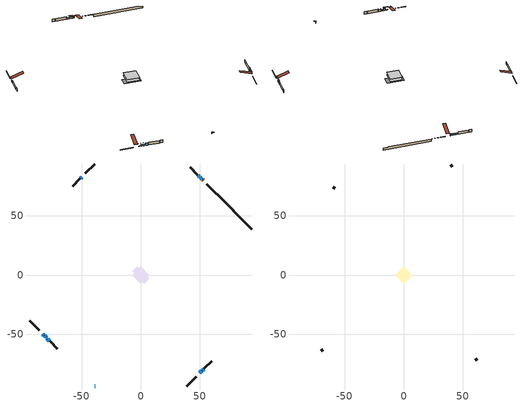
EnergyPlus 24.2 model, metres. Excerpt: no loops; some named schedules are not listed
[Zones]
conditioned space
 floor adiabatic (AdiabaticFloorConstruction): -7.36,0 0,7.36 7.36,0 0,-7.36 z0.33
 floor foundation (Slab1 construction): -7.32,2.98 -2.98,7.32 7.32,-2.98 2.98,-7.32 z-2.04
 wall outside (RimJoist1 construction): 38.86,-93.82 46.77,-85.92 / -93.82,-38.86 -85.92,-46.77 / -38.86,93.82 -46.77,85.92 / 63.88,68.81 55.97,76.72 z0.33:0.63
 wall outside (AdiabaticWallConstruction 1): 52.77,79.92 52.38,80.3 z0.33:2.36
 wall outside (AdiabaticWallConstruction): -38.86,-93.82 -38.33,-93.82 / 49.48,83.21 48.52,84.16 z0.33:1.55; 49.97,-82.71 51.59,-81.09 / -82.71,-49.97 -81.9,-50.78 z0.33:0.85; 51.73,80.96 50.13,82.55 / -49.97,82.71 -50.77,81.91 / -81.25,-51.44 -80.45,-52.24 z0.33:1.79; 52.25,-80.44 53.05,-79.64 z0.33:1.48; -79.79,-52.89 -79.21,-53.48 z0.33:1.29; -78.55,-54.14 -77.31,-55.38 z0.33:2.34
 wall outside (Wall1 construction): 53.7,-78.98 59.87,-72.82 / -76.65,-56.03 -70.49,-62.2 / -51.43,81.26 -57.59,75.09 / 47.87,84.82 41.7,90.99 z0.33:2.77
 wall foundation (FoundationWall1 construction): 64.53,68.15,-2.04 64.53,68.15,0.33 90.89,41.79,0.33 90.89,41.79,-0.1 93.82,38.86,-0.1 93.82,38.86,-2.04
 window (WindowConstruction 7): -38.86,-93.82 -38.33,-93.82 z0.33:1.55
 window (WindowConstruction 8): 49.97,-82.71 51.59,-81.1 z0.33:0.85
 window (WindowConstruction 9): -82.71,-49.97 -81.9,-50.78 z0.33:0.85
 window (WindowConstruction): 51.73,80.96 50.13,82.55 z0.33:1.79
 window (WindowConstruction 1): 49.48,83.21 48.52,84.16 z0.33:1.55
 window (WindowConstruction 2): -49.97,82.71 -50.77,81.92 z0.33:1.79
 window (WindowConstruction 3): 52.25,-80.44 53.04,-79.64 z0.33:1.48
 window (WindowConstruction 4): -81.25,-51.44 -80.45,-52.24 z0.33:1.79
 window (WindowConstruction 5): -79.79,-52.89 -79.21,-53.48 z0.33:1.28
 window (WindowConstruction 6): -78.55,-54.14 -77.31,-55.37 z0.33:2.34
 door (Door): 52.77,79.92 52.38,80.3 z0.33:2.36
 ceiling adiabatic (AdiabaticFloorConstruction): 0,-7.36 7.36,0 0,7.36 -7.36,0 z0.33
attic - vented
 floor to conditioned space (Floor1 construction Reversed): -7.36,0 0,7.36 7.36,0 0,-7.36 z2.77
 wall outside (Wall2 construction): 60.52,-72.16 62.05,-70.64 / -69.83,-62.85 -68.31,-64.38 / -58.25,74.44 -59.77,72.91 / 41.04,91.64 39.52,93.17 z0.33:2.77
 roof outside (Roof1 construction): 49.32,-83.37,2.77 42.15,-76.2,6.15 40.26,-78.09,6.15 47.43,-85.26,2.77; -83.37,-49.32,2.77 -76.2,-42.15,6.15 -78.09,-40.26,6.15 -85.26,-47.43,2.77; -49.32,83.37,2.77 -42.15,76.2,6.15 -40.26,78.09,6.15 -47.43,85.26,2.77; 53.42,79.26,2.77 46.26,72.1,6.15 48.14,70.21,6.15 55.31,77.37,2.77
shading: -38.13,-93.82 -39.06,-93.82 -39.06,-95.58 -38.13,-95.58 z1.75; 53.45,-79.24 48.11,-84.57 48.4,-84.86 53.74,-79.53 z3.48; -80.04,-52.64 -84.57,-48.11 -84.86,-48.4 -80.33,-52.93 z3.48; 49.92,82.76 51.94,80.75 53.18,81.99 51.16,84.01 z2.09; -50.91,81.77 -49.83,82.86 -50.12,83.15 -51.2,82.06 z1.99; 53.19,-79.5 52.1,-80.58 52.4,-80.87 53.48,-79.79 z1.68; -80.31,-52.38 -81.39,-51.3 -81.68,-51.59 -80.6,-52.67 z1.99; -79.06,-53.62 -79.93,-52.75 -80.23,-53.04 -79.36,-53.91 z1.49; -77.17,-55.52 -78.69,-53.99 -78.98,-54.28 -77.46,-55.81 z2.54
[Building]
Building 1: Terrain=Suburbs
[Site:Location]
Quebec Intl AP_QC: Latitude {deg}=46.8; Longitude {deg}=-71.38; Time Zone {hr}=-5; Elevation {m}=74; Keep Site Location Information=Yes
[Site:GroundTemperature:Shallow]
0.0108218, -2.24938, -2.43038, -1.3578, 2.94801, 7.23376, 10.9493, 13.303, 13.5029, 11.5886, 7.96783, 3.81355
[Site:WaterMainsTemperature]
Calculation Method=Schedule; Temperature Schedule=mains temperature schedule
[Material] Roughness=Rough; Thermal Absorptance=0.9
Name | Thickness {m} | Conductivity {W/m-K} | Density {kg/m3} | Specific Heat {J/kg-K} | Solar Absorptance | Visible Absorptance
asphalt or fiberglass shingles | 0.00635 | 0.162714 | 1121.4 | 1465.45 | 0.4 | 0.4
ceiling loosefill ins | 0.0846667 | 0.0480833 | 16.02 | 1046.75 | 0.7 | 0.7
ceiling stud and cavity | 0.1397 | 0.0934478 | 65.682 | 1177.47 | 0.7 | 0.7
concrete 4.0 in. | 0.1016 | 1.803125 | 2242.8 | 837.4 | 0.7 | 0.7
concrete 8.0 in. | 0.2032 | 1.803125 | 2242.8 | 837.4 | 0.7 | 0.7
door material | 0.04445 | 0.0451087 | 512.64 | 1214.23 | 0.7 | 0.7
exterior vertical ins | 0.0486707 | 0.029427 | 32.04 | 1214.23 | 0.7 | 0.7
floor covering | 0.0127 | 0.0433444 | 54.468 | 1339.84 | 0.6 | 0.6
floor rigid ins; wall rigid ins 1 | 0.512978 | 0.029427 | 32.04 | 1214.23 | 0.7 | 0.7
floor stud and cavity | 0.1397 | 1.75129 | 37.0049 | 1207.88 | 0.7 | 0.7
furniture material conditioned space 1 | 0.1524 | 0.115458 | 640.8 | 1214.23 | 0.6 | 0.6
gypsum board | 0.0127 | 0.160291 | 801 | 837.4 | 0.6 | 0.6
gypsum board 1 | 0.0127 | 0.160291 | 801 | 837.4 | 0.7 | 0.7
osb sheathing 0.5 in. | 0.0127 | 0.115458 | 512.64 | 1214.23 | 0.7 | 0.7
osb sheathing 0.75 in. | 0.01905 | 0.115458 | 512.64 | 1214.23 | 0.7 | 0.7
osb sheathing 2.0 in. | 0.0508 | 0.115458 | 512.64 | 1214.23 | 0.7 | 0.7
rim joist rigid ins; wall rigid ins | 0.051816 | 0.029427 | 32.04 | 1214.23 | 0.7 | 0.7
rim joist stud and cavity | 0.0508 | 0.0402607 | 125.044 | 1163.47 | 0.6 | 0.6
wall stud and cavity | 0.1397 | 0.218567 | 139.0536 | 1170.24 | 0.7 | 0.7
wall stud and cavity 1 | 0.0889 | 6.1454 | 50.32683 | 1063.81 | 0.6 | 0.6
wall stud and cavity 2 | 0.0889 | 0.380278 | 52.3479 | 1209.89 | 0.7 | 0.7
wall stud and cavity 3 | 0.0889 | 0.391764 | 83.0341 | 1211.67 | 0.7 | 0.7
wood siding | 0.0254 | 0.102417 | 544.68 | 1172.36 | 0.4 | 0.4
wood siding 1 | 0.00254 | 0.102417 | 544.68 | 1172.36 | 0.4 | 0.4
wood siding 2; wood siding 3; wood siding 4 | 0.0254 | 0.102417 | 544.68 | 1172.36 | 0.7 | 0.7
[WindowMaterial:SimpleGlazingSystem]
Name | U-Factor {W/m2-K} | Solar Heat Gain Coefficient
WindowMaterial | 2.93098 | 0.61
WindowMaterial 1 | 2.93155 | 0.61
WindowMaterial 2 | 2.94177 | 0.59
WindowMaterial 3 | 2.97073 | 0.55
WindowMaterial 4 | 2.97981 | 0.59
WindowMaterial 5 | 2.98152 | 0.61
WindowMaterial 6 | 3.03319 | 0.46
[Construction]
AdiabaticFloorConstruction: floor stud and cavity, floor rigid ins, osb sheathing 0.75 in., floor covering
AdiabaticWallConstruction: wood siding 3, wall rigid ins 1, wall stud and cavity 2, gypsum board
AdiabaticWallConstruction 1: wood siding 4, wall rigid ins 1, wall stud and cavity 2, gypsum board
Door: door material
Floor1 construction Reversed: gypsum board, ceiling stud and cavity, ceiling loosefill ins
FoundationWall1 construction: concrete 8.0 in., gypsum board 1
furniture construction conditioned space 1: furniture material conditioned space 1
PartitionWallConstruction: gypsum board, wall stud and cavity 3, gypsum board
RimJoist1 construction: wood siding 2, rim joist rigid ins, osb sheathing 2.0 in., rim joist stud and cavity
Roof1 construction: asphalt or fiberglass shingles
Slab1 construction: concrete 4.0 in.
Wall1 construction: wood siding, wall rigid ins, osb sheathing 0.5 in., wall stud and cavity, gypsum board
Wall2 construction: wood siding 1, wall stud and cavity 1
WindowConstruction; WindowConstruction 1: WindowMaterial
WindowConstruction 2; WindowConstruction 4: WindowMaterial 1
WindowConstruction 3: WindowMaterial 2
WindowConstruction 5: WindowMaterial 3
WindowConstruction 6: WindowMaterial 4
WindowConstruction 7: WindowMaterial 5
WindowConstruction 8; WindowConstruction 9: WindowMaterial 6
[Zone] Multiplier=1; Part of Total Floor Area=Yes
Name | Volume {m3}
attic - vented | 59.3596
conditioned space | 495.5
[Space]
Name | Zone | Volume {m3}
attic - vented 1 | attic - vented | 59.3596
conditioned space 1 | conditioned space | 495.5
[ZoneInfiltration:EffectiveLeakageArea]
infil attic - vented 1: Zone or Space=attic - vented 1; Schedule=Always On Discrete; Effective Air Leakage Area {cm2}=3996.92; Stack Coefficient=0.000404459; Wind Coefficient=1.35881e-05
[ZoneMixing]
whole house fan mix: Zone or Space=attic - vented; Schedule=Always On Continuous; Design Flow Rate Calculation Method=Flow/Zone; Design Flow Rate {m3/s}=0; Source Zone or Space=conditioned space
[SurfaceProperty:ExposedFoundationPerimeter]
Slab1: Exposed Perimeter Calculation Method=TotalExposedPerimeter; Total Exposed Perimeter {m}=41.423
[InternalMass] Zone or ZoneList=conditioned space; Space or SpaceList=conditioned space 1
Name | Construction | Surface Area {m2}
furniture mass conditioned space 1 | furniture construction conditioned space 1 | 79.1199
partition wall mass | PartitionWallConstruction | 197.8
[Lights]
interior lighting: Zone or ZoneList or Space or SpaceList=conditioned space 1; Schedule=interior lighting schedule; Design Level Calculation Method=LightingLevel; Lighting Level {W}=343.2; Return Air Fraction=0; Fraction Radiant=0.6; Fraction Visible=0.2; Fraction Replaceable=1
[People]
occupants: Zone or ZoneList or Space or SpaceList=conditioned space 1; Number of People Schedule=occupants schedule; Number of People Calculation Method=People; Number of People=3; Fraction Radiant=0.314171; Sensible Heat Fraction=0.56303; Activity Level Schedule=occupants activity schedule; Carbon Dioxide Generation Rate {m3/s-W}=0; Enable ASHRAE 55 Comfort Warnings=No; Mean Radiant Temperature Calculation Type=EnclosureAveraged
[ElectricEquipment] Zone or ZoneList or Space or SpaceList=conditioned space 1; Design Level Calculation Method=EquipmentLevel
Name | Schedule | Design Level {W} | Fraction Latent | Fraction Radiant | Fraction Lost
clothes dryer | clothes dryer schedule | 140.772 | 0.015 | 0.081 | 0.85
clothes washer | clothes washer schedule | 32.1985 | 0.03 | 0.162 | 0.7
cooking range | cooking range schedule | 215.147 | 0.08 | 0.432 | 0.2
dishwasher | dishwasher schedule | 66.8632 | 0.3 | 0.18 | 0.4
fridge | fridge schedule | 72.9452 | 0 | 0.6 | 0
mech vent house fan | mech vent house fan schedule | 19.9167 | 0 | 0 | 0.5
mech vent house fan cfis | mech vent house fan cfis schedule | 0 | 0 | 0 | 0
mech vent range fan 0 | mech vent range fan 0 schedule | 57 | 0 | 0 | 1
misc plug loads | misc plug loads schedule | 494.7 | 0.045 | 0.513 | 0.1
whole house fan | Always On Discrete | 0 | 0 | 0 | 1
[OtherEquipment] Zone or ZoneList or Space or SpaceList=conditioned space 1; Design Level Calculation Method=EquipmentLevel
Name | Fuel Type | Schedule | Design Level {W} | Fraction Latent | Fraction Radiant | Fraction Lost
clothes dryer 1 | Electricity | clothes dryer schedule | 0 | 0.015 | 0.081 | 0.85
cooking range 1 | Electricity | cooking range schedule | 0 | 0.08 | 0.432 | 0.2
general water use latent | None | general water use schedule | 62.594 | 1 | 0 | 0
general water use sensible | None | general water use schedule | -61.6891 | 0 | 0.6 | 0
mech vent house fan latent load | None | Always On Discrete | 0 | 1 | 0 | 0
mech vent house fan sensible load | None | Always On Discrete | 0 | 0 | 0 | 0
water heater energy adjustment1 | Electricity | Always On Discrete | 0.01 | 0 | 0 | 1
[ZoneInfiltration:DesignFlowRate] Zone or ZoneList or Space or SpaceList=conditioned space 1; Schedule=Always On Discrete; Design Flow Rate Calculation Method=Flow/Zone; Design Flow Rate {m3/s}=0
infil flow; natural vent flow; whole house fan flow
[ZoneControl:Thermostat]
conditioned space Thermostat: Zone or ZoneList=conditioned space; Control Type Schedule=conditioned space Thermostat Schedule; Control 1=conditioned space temperature setpoint; Temperature Difference Between Cutout And Setpoint {deltaC}=0
[ZoneHVAC:Baseboard:Convective:Electric]
electric baseboard: Availability Schedule=Always On Discrete; Heating Design Capacity {W}=8211.56; Efficiency=1
[AirLoopHVAC:UnitarySystem]
unit heater unitary system: Control Type=Load; Controlling Zone or Thermostat Location=conditioned space; Dehumidification Control Type=None; Availability Schedule=Always On Discrete; Supply Fan=unit heater supply fan; Fan Placement=BlowThrough; Supply Air Fan Operating Mode Schedule=unit heater auto fan schedule; Heating Coil=unit heater htg coil; DX Heating Coil Sizing Ratio=1; Use DOAS DX Cooling Coil=No; Minimum Supply Air Temperature {C}=2; Latent Load Control=SensibleOnlyLoadControl; Cooling Supply Air Flow Rate Method=None; Heating Supply Air Flow Rate Method=SupplyAirFlowRate; Heating Supply Air Flow Rate {m3/s}=0.00141584; No Load Supply Air Flow Rate Method=SupplyAirFlowRate; No Load Supply Air Flow Rate {m3/s}=0; No Load Supply Air Flow Rate Control Set To Low Speed=Yes; Maximum Supply Air Temperature {C}=48.8889; Maximum Outdoor Dry-Bulb Temperature for Supplemental Heater Operation {C}=21; Ancillary On-Cycle Electric Power {W}=0; Ancillary Off-Cycle Electric Power {W}=0
[Fan:SystemModel]
unit heater supply fan: Availability Schedule=Always On Discrete; Design Maximum Air Flow Rate {m3/s}=0.00141584; Speed Control Method=Discrete; Electric Power Minimum Flow Rate Fraction=0.2; Design Pressure Rise {Pa}=500; Motor Efficiency=1; Motor In Air Stream Fraction=1; Design Electric Power Consumption {W}=Autosize; Design Power Sizing Method=PowerPerFlow; Electric Power Per Unit Flow Rate {W/(m3/s)}=28251.7; Electric Power Per Unit Flow Rate Per Unit Pressure {W/((m3/s)-Pa)}=1.66667; Fan Total Efficiency=0.7; Motor Loss Radiative Fraction=0; Number of Speeds=1; Speed Flow Fraction 1=1; Speed Electric Power Fraction 1=1
[Coil:Heating:Fuel]
unit heater htg coil: Availability Schedule=Always On Discrete; Fuel Type=OtherFuel1; Burner Efficiency=0.3; Nominal Capacity {W}=0.293071; On Cycle Parasitic Electric Load {W}=0; Off Cycle Parasitic Fuel Load {W}=0
[Zone equipment]
conditioned space: electric baseboard, unit heater unitary system
[Foundation:Kiva]
Foundation Kiva 1: Initial Indoor Air Temperature {C}=18; Wall Height Above Grade {m}=0.330007; Wall Depth Below Slab {m}=0.2032; Custom Block Material Name 1=exterior vertical ins; Custom Block Depth 1 {m}=2.37; Custom Block X Position 1 {m}=0.2159; Custom Block Z Position 1 {m}=0
[Foundation:Kiva:Settings]
Soil Conductivity {W/m-K}=0.849921; Soil Density {kg/m3}=1842.3; Soil Specific Heat {J/kg-K}=418.7; Ground Solar Absorptivity=0.9; Ground Thermal Absorptivity=0.9; Ground Surface Roughness {m}=0.03; Far-Field Width {m}=40; Deep-Ground Boundary Condition=ZeroFlux; Deep-Ground Depth {m}=40; Minimum Cell Dimension {m}=0.2; Maximum Cell Growth Coefficient=3; Simulation Timestep=Timestep
[Exterior:Lights]
exterior lighting: Schedule=exterior lighting schedule; Design Level {W}=75.6
[EnergyManagementSystem:GlobalVariable]
infil_program_Qfan
infil_program_Qinf
natural_vent_program_Qnv
natural_vent_program_Qwhf
[EnergyManagementSystem:Sensor]
Name | Output:Variable or Output:Meter Index Key | Output:Variable or Output:Meter
airflow_gain | infil flow | Infiltration Sensible Heat Gain Energy
airflow_gain_1 | natural vent flow | Infiltration Sensible Heat Gain Energy
airflow_gain_2 | whole house fan flow | Infiltration Sensible Heat Gain Energy
airflow_loss | infil flow | Infiltration Sensible Heat Loss Energy
airflow_loss_1 | natural vent flow | Infiltration Sensible Heat Loss Energy
airflow_loss_2 | whole house fan flow | Infiltration Sensible Heat Loss Energy
clg_load_cond |  | Cooling:EnergyTransfer:Zone:CONDITIONED SPACE
clg_sp_s; clg_sp_s_1 | cooling setpoint | Schedule Value
clothes_dryer_exhaust_0_sch_s | clothes dryer exhaust 0 schedule | Schedule Value
conditioned_space_clg_unmet_s | conditioned space | Zone Cooling Setpoint Not Met Time
conditioned_space_htg_unmet_s | conditioned space | Zone Heating Setpoint Not Met Time
cool_season | cooling season schedule | Schedule Value
fridge_tin_s | conditioned space | Zone Mean Air Temperature
htg_load_cond |  | Heating:EnergyTransfer:Zone:CONDITIONED SPACE
htg_sp_s; htg_sp_s_1 | heating setpoint | Schedule Value
ig_ee_conv | clothes dryer | Electric Equipment Convective Heating Energy
ig_ee_conv_2 | cooking range | Electric Equipment Convective Heating Energy
ig_ee_conv_4 | fridge | Electric Equipment Convective Heating Energy
ig_ee_conv_5 | misc plug loads | Electric Equipment Convective Heating Energy
ig_ee_conv_6 | whole house fan | Electric Equipment Convective Heating Energy
ig_ee_rad | clothes dryer | Electric Equipment Radiant Heating Energy
ig_ee_rad_2 | cooking range | Electric Equipment Radiant Heating Energy
ig_ee_rad_4 | fridge | Electric Equipment Radiant Heating Energy
ig_ee_rad_5 | misc plug loads | Electric Equipment Radiant Heating Energy
ig_ee_rad_6 | whole house fan | Electric Equipment Radiant Heating Energy
ig_lgt_conv | interior lighting | Lights Convective Heating Energy
ig_lgt_rad | interior lighting | Lights Radiant Heating Energy
ig_lgt_vis | interior lighting | Lights Visible Radiation Heating Energy
ig_oe_conv | clothes dryer 1 | Other Equipment Convective Heating Energy
ig_oe_conv_1 | cooking range 1 | Other Equipment Convective Heating Energy
ig_oe_conv_2 | general water use latent | Other Equipment Convective Heating Energy
ig_oe_conv_3 | general water use sensible | Other Equipment Convective Heating Energy
ig_oe_conv_4 | water heater energy adjustment1 | Other Equipment Convective Heating Energy
ig_oe_rad | clothes dryer 1 | Other Equipment Radiant Heating Energy
ig_oe_rad_1 | cooking range 1 | Other Equipment Radiant Heating Energy
ig_oe_rad_2 | general water use latent | Other Equipment Radiant Heating Energy
ig_oe_rad_3 | general water use sensible | Other Equipment Radiant Heating Energy
ig_oe_rad_4 | water heater energy adjustment1 | Other Equipment Radiant Heating Energy
ig_ppl_conv | occupants | People Convective Heating Energy
ig_ppl_rad | occupants | People Radiant Heating Energy
im_conv | furniture mass conditioned space 1 | Surface Inside Face Convection Heat Gain Energy
im_conv_1 | partition wall mass | Surface Inside Face Convection Heat Gain Energy
im_ig | furniture mass conditioned space 1 | Surface Inside Face Internal Gains Radiation Heat Gain Energy
im_ig_1 | partition wall mass | Surface Inside Face Internal Gains Radiation Heat Gain Energy
im_lgt | furniture mass conditioned space 1 | Surface Inside Face Lights Radiation Heat Gain Energy
im_lgt_1 | partition wall mass | Surface Inside Face Lights Radiation Heat Gain Energy
im_sol | furniture mass conditioned space 1 | Surface Inside Face Solar Radiation Heat Gain Energy
im_sol_1 | partition wall mass | Surface Inside Face Solar Radiation Heat Gain Energy
im_surf | furniture mass conditioned space 1 | Surface Inside Face Net Surface Thermal Radiation Heat Gain Energy
im_surf_1 | partition wall mass | Surface Inside Face Net Surface Thermal Radiation Heat Gain Energy
mech_vent_range_fan_0_sch_s | mech vent range fan 0 schedule | Schedule Value
mv_conv | mech vent house fan | Electric Equipment Convective Heating Energy
mv_conv_1 | mech vent house fan cfis | Electric Equipment Convective Heating Energy
mv_conv_2 | mech vent range fan 0 | Electric Equipment Convective Heating Energy
mv_conv_3 | mech vent house fan latent load | Other Equipment Convective Heating Energy
mv_conv_4 | mech vent house fan sensible load | Other Equipment Convective Heating Energy
mv_rad | mech vent house fan | Electric Equipment Radiant Heating Energy
mv_rad_1 | mech vent house fan cfis | Electric Equipment Radiant Heating Energy
mv_rad_2 | mech vent range fan 0 | Electric Equipment Radiant Heating Energy
mv_rad_3 | mech vent house fan latent load | Other Equipment Radiant Heating Energy
mv_rad_4 | mech vent house fan sensible load | Other Equipment Radiant Heating Energy
natural_vent_s | natural vent schedule | Schedule Value
out_pb_s |  | Site Outdoor Air Barometric Pressure
out_wt_s |  | Site Outdoor Air Humidity Ratio
site_vw_s |  | Site Wind Speed
ss_back_out | Window1 | Surface Window Shortwave from Zone Back Out Window Heat Transfer Rate
ss_back_out_1 | Window10 | Surface Window Shortwave from Zone Back Out Window Heat Transfer Rate
ss_back_out_2 | Window12 | Surface Window Shortwave from Zone Back Out Window Heat Transfer Rate
ss_back_out_3 | Window2 | Surface Window Shortwave from Zone Back Out Window Heat Transfer Rate
ss_back_out_4 | Window4 | Surface Window Shortwave from Zone Back Out Window Heat Transfer Rate
ss_back_out_5 | Window5 | Surface Window Shortwave from Zone Back Out Window Heat Transfer Rate
ss_back_out_6 | Window6 | Surface Window Shortwave from Zone Back Out Window Heat Transfer Rate
ss_back_out_7 | Window7 | Surface Window Shortwave from Zone Back Out Window Heat Transfer Rate
ss_back_out_8 | Window8 | Surface Window Shortwave from Zone Back Out Window Heat Transfer Rate
ss_back_out_9 | Window9 | Surface Window Shortwave from Zone Back Out Window Heat Transfer Rate
ss_conv | Door1 | Surface Inside Face Convection Heat Gain Energy
ss_conv_1 | Window1 | Surface Inside Face Convection Heat Gain Energy
ss_conv_10 | Window9 | Surface Inside Face Convection Heat Gain Energy
ss_conv_2 | Window10 | Surface Inside Face Convection Heat Gain Energy
ss_conv_3 | Window12 | Surface Inside Face Convection Heat Gain Energy
ss_conv_4 | Window2 | Surface Inside Face Convection Heat Gain Energy
ss_conv_5 | Window4 | Surface Inside Face Convection Heat Gain Energy
ss_conv_6 | Window5 | Surface Inside Face Convection Heat Gain Energy
ss_conv_7 | Window6 | Surface Inside Face Convection Heat Gain Energy
ss_conv_8 | Window7 | Surface Inside Face Convection Heat Gain Energy
ss_conv_9 | Window8 | Surface Inside Face Convection Heat Gain Energy
ss_ig | Door1 | Surface Inside Face Internal Gains Radiation Heat Gain Energy
ss_ig_1 | Window1 | Surface Inside Face Internal Gains Radiation Heat Gain Energy
ss_ig_10 | Window9 | Surface Inside Face Internal Gains Radiation Heat Gain Energy
ss_ig_2 | Window10 | Surface Inside Face Internal Gains Radiation Heat Gain Energy
ss_ig_3 | Window12 | Surface Inside Face Internal Gains Radiation Heat Gain Energy
ss_ig_4 | Window2 | Surface Inside Face Internal Gains Radiation Heat Gain Energy
ss_ig_5 | Window4 | Surface Inside Face Internal Gains Radiation Heat Gain Energy
ss_ig_6 | Window5 | Surface Inside Face Internal Gains Radiation Heat Gain Energy
ss_ig_7 | Window6 | Surface Inside Face Internal Gains Radiation Heat Gain Energy
ss_ig_8 | Window7 | Surface Inside Face Internal Gains Radiation Heat Gain Energy
ss_ig_9 | Window8 | Surface Inside Face Internal Gains Radiation Heat Gain Energy
ss_lgt | Door1 | Surface Inside Face Lights Radiation Heat Gain Energy
ss_sol | Door1 | Surface Inside Face Solar Radiation Heat Gain Energy
ss_surf | Door1 | Surface Inside Face Net Surface Thermal Radiation Heat Gain Energy
ss_surf_1 | Window1 | Surface Inside Face Net Surface Thermal Radiation Heat Gain Energy
ss_surf_10 | Window9 | Surface Inside Face Net Surface Thermal Radiation Heat Gain Energy
ss_surf_2 | Window10 | Surface Inside Face Net Surface Thermal Radiation Heat Gain Energy
ss_surf_3 | Window12 | Surface Inside Face Net Surface Thermal Radiation Heat Gain Energy
ss_surf_4 | Window2 | Surface Inside Face Net Surface Thermal Radiation Heat Gain Energy
ss_surf_5 | Window4 | Surface Inside Face Net Surface Thermal Radiation Heat Gain Energy
ss_surf_6 | Window5 | Surface Inside Face Net Surface Thermal Radiation Heat Gain Energy
ss_surf_7 | Window6 | Surface Inside Face Net Surface Thermal Radiation Heat Gain Energy
ss_surf_8 | Window7 | Surface Inside Face Net Surface Thermal Radiation Heat Gain Energy
ss_surf_9 | Window8 | Surface Inside Face Net Surface Thermal Radiation Heat Gain Energy
ss_trans_in | Window1 | Surface Window Transmitted Solar Radiation Rate
ss_trans_in_1 | Window10 | Surface Window Transmitted Solar Radiation Rate
ss_trans_in_2 | Window12 | Surface Window Transmitted Solar Radiation Rate
ss_trans_in_3 | Window2 | Surface Window Transmitted Solar Radiation Rate
ss_trans_in_4 | Window4 | Surface Window Transmitted Solar Radiation Rate
ss_trans_in_5 | Window5 | Surface Window Transmitted Solar Radiation Rate
ss_trans_in_6 | Window6 | Surface Window Transmitted Solar Radiation Rate
ss_trans_in_7 | Window7 | Surface Window Transmitted Solar Radiation Rate
ss_trans_in_8 | Window8 | Surface Window Transmitted Solar Radiation Rate
ss_trans_in_9 | Window9 | Surface Window Transmitted Solar Radiation Rate
ss_trans_out | Window1 | Surface Inside Face Initial Transmitted Diffuse Transmitted Out Window Solar Radiation Rate
ss_trans_out_1 | Window10 | Surface Inside Face Initial Transmitted Diffuse Transmitted Out Window Solar Radiation Rate
ss_trans_out_2 | Window12 | Surface Inside Face Initial Transmitted Diffuse Transmitted Out Window Solar Radiation Rate
ss_trans_out_3 | Window2 | Surface Inside Face Initial Transmitted Diffuse Transmitted Out Window Solar Radiation Rate
ss_trans_out_4 | Window4 | Surface Inside Face Initial Transmitted Diffuse Transmitted Out Window Solar Radiation Rate
ss_trans_out_5 | Window5 | Surface Inside Face Initial Transmitted Diffuse Transmitted Out Window Solar Radiation Rate
ss_trans_out_6 | Window6 | Surface Inside Face Initial Transmitted Diffuse Transmitted Out Window Solar Radiation Rate
ss_trans_out_7 | Window7 | Surface Inside Face Initial Transmitted Diffuse Transmitted Out Window Solar Radiation Rate
ss_trans_out_8 | Window8 | Surface Inside Face Initial Transmitted Diffuse Transmitted Out Window Solar Radiation Rate
ss_trans_out_9 | Window9 | Surface Inside Face Initial Transmitted Diffuse Transmitted Out Window Solar Radiation Rate
s_conv | Floor1 | Surface Inside Face Convection Heat Gain Energy
s_conv_1 | FoundationWall1 | Surface Inside Face Convection Heat Gain Energy
s_conv_10 | Wall1:225 | Surface Inside Face Convection Heat Gain Energy
s_conv_11 | Wall1:315 | Surface Inside Face Convection Heat Gain Energy
s_conv_12 | Wall1:45 | Surface Inside Face Convection Heat Gain Energy
s_conv_2 | inferred conditioned ceiling | Surface Inside Face Convection Heat Gain Energy
s_conv_3 | inferred conditioned floor | Surface Inside Face Convection Heat Gain Energy
s_conv_4 | RimJoist1:135 | Surface Inside Face Convection Heat Gain Energy
s_conv_5 | RimJoist1:225 | Surface Inside Face Convection Heat Gain Energy
s_conv_6 | RimJoist1:315 | Surface Inside Face Convection Heat Gain Energy
s_conv_7 | RimJoist1:45 | Surface Inside Face Convection Heat Gain Energy
s_conv_8 | Slab1 | Surface Inside Face Convection Heat Gain Energy
s_conv_9 | Wall1:135 | Surface Inside Face Convection Heat Gain Energy
s_ig | Floor1 | Surface Inside Face Internal Gains Radiation Heat Gain Energy
s_ig_1 | FoundationWall1 | Surface Inside Face Internal Gains Radiation Heat Gain Energy
s_ig_10 | Wall1:225 | Surface Inside Face Internal Gains Radiation Heat Gain Energy
